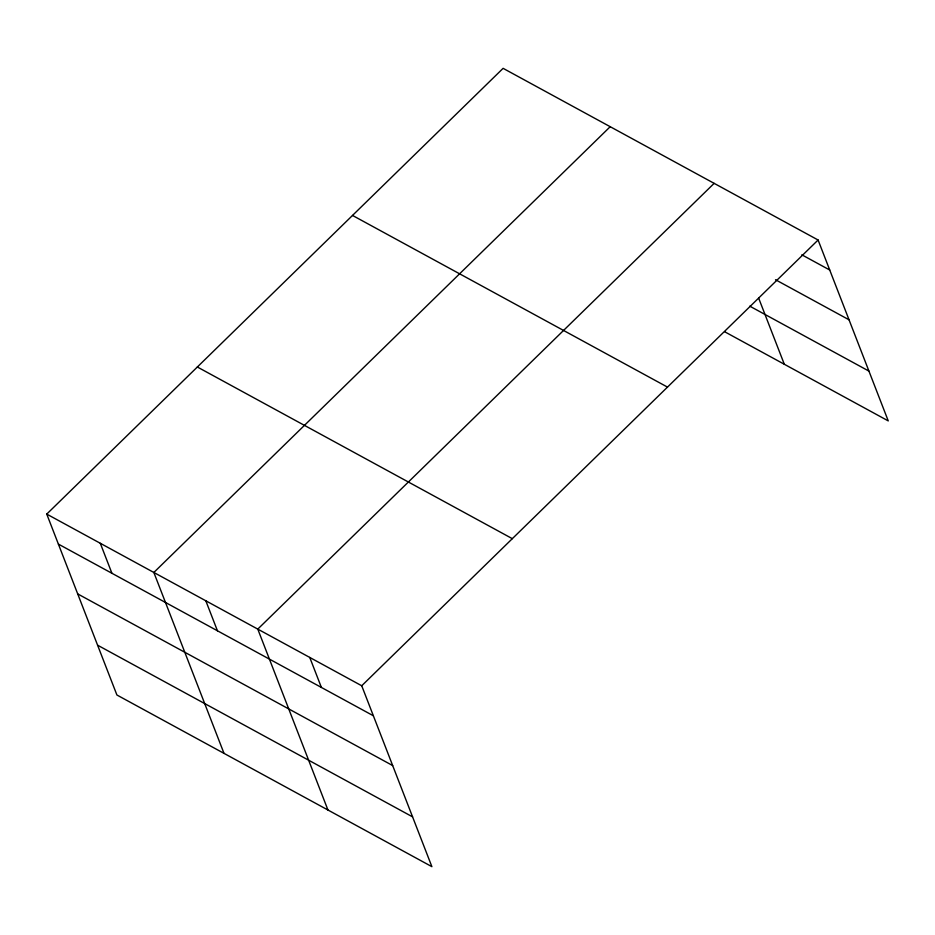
<?xml version="1.0" encoding="UTF-8"?>
<svg xmlns="http://www.w3.org/2000/svg" width="935" height="935" viewBox="0 0 935 935"><rect width="100%" height="100%" fill="white"/><g stroke="black" fill="none" stroke-linecap="round" stroke-linejoin="round"><path stroke-width="1.4" d="M46.75 514.098L361.728 685.764L431.888 866.663L116.91 694.997L46.75 514.098L503.112 68.337L818.09 240.003L888.25 420.902L724.73 331.785M610.204 126.704L153.843 572.465L224.003 753.365M714.141 183.353L257.779 629.115L327.951 810.014M361.728 685.764L818.09 240.003M801.833 254.811L829.719 270.005M775.512 279.729L849.038 319.805M749.788 306.166L868.931 371.101M352.507 215.436L667.485 387.102M197.343 366.999L512.322 538.665M58.391 544.1L373.357 715.766M77.698 593.9L392.677 765.566M97.602 645.197L412.58 816.863M758.706 298.253L784.313 364.253M309.754 657.445L321.395 687.447M205.817 600.796L217.446 630.798M100.29 543.282L111.931 573.284"/></g></svg>
